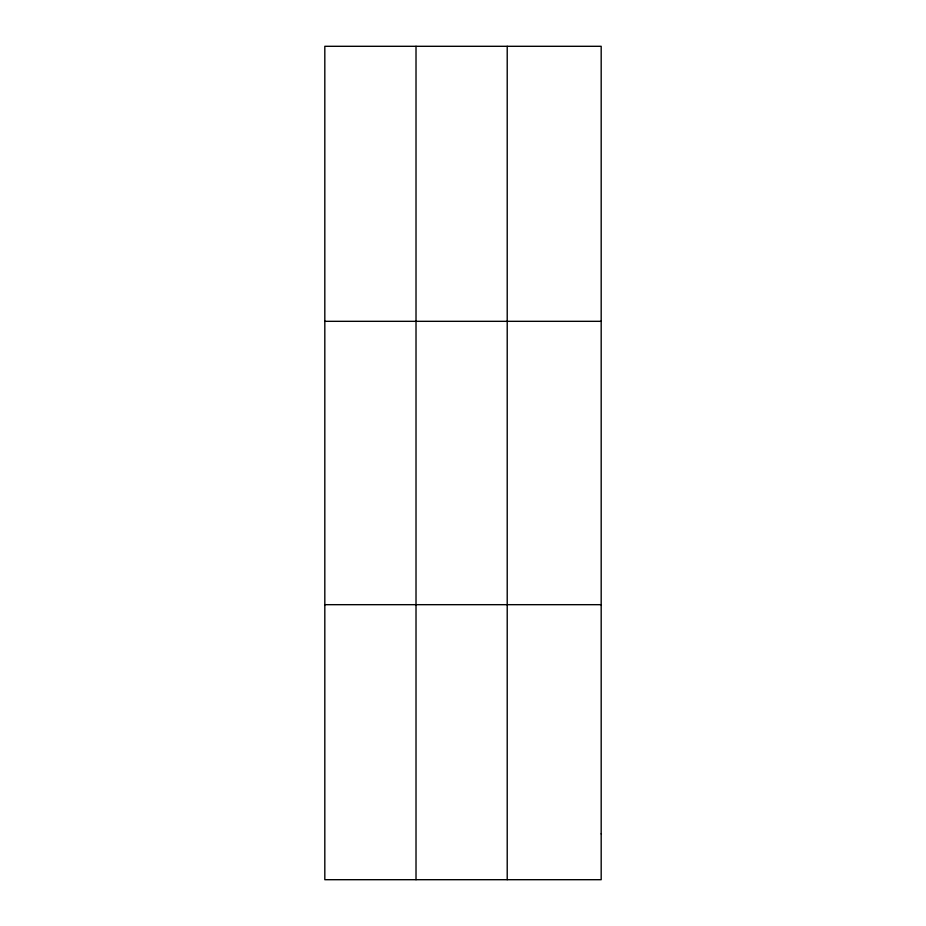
<?xml version="1.0" encoding="UTF-8"?>
<svg xmlns="http://www.w3.org/2000/svg" width="926" height="926" viewBox="0 0 926 926"><rect width="100%" height="100%" fill="white"/><g stroke="black" fill="none" stroke-linecap="round" stroke-linejoin="round"><path stroke-width="1.39" d="M416.017 46.3L416.017 879.7M507.216 46.3L507.216 879.7M324.818 321.322L601.182 321.322M324.818 604.678L601.182 604.678M601.182 833.863L601.182 879.7L324.818 879.7L324.818 46.3L601.182 46.3L601.182 833.863"/></g></svg>
